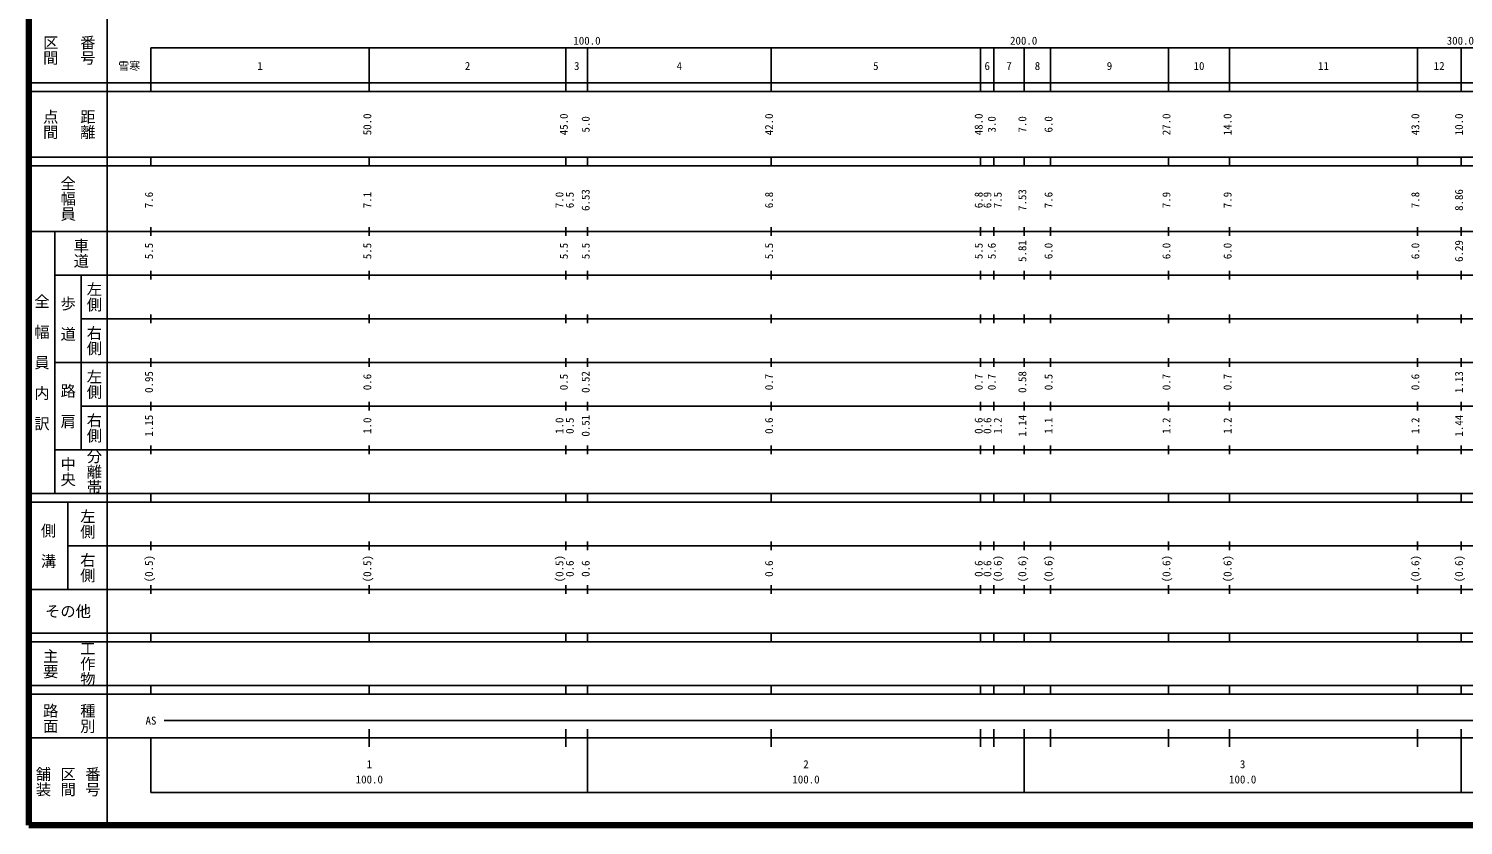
# Model space of a CAD drawing. Units: millimetres on the paper, enlarged 1000 times. Extents: x -31365771 to 680000, y -195175903 to 380000.
# Drawn here: x 40000 to 368525, y 20000 to 202409 of the extents above; entities that cross this region are included whole.
import ezdxf
from ezdxf.enums import TextEntityAlignment as Align

# ---------------------------------------------------------------- set-up
doc = ezdxf.new("R2010")
doc.units = ezdxf.units.MM
doc.header["$LTSCALE"] = 1000
doc.layers.add('M-TTL', color=2, linetype='Continuous', lineweight=140)
doc.layers.add('M-TTL-BAND', color=7, linetype='Continuous', lineweight=25)
doc.styles.add('@ＭＳ ゴシック', font='')
doc.styles.add('ＭＳ ゴシック', font='')
doc.styles.get('@ＭＳ ゴシック').set_extended_font_data('@MS Gothic')
doc.styles.get('ＭＳ ゴシック').set_extended_font_data('MS Gothic')

msp = doc.modelspace()

# ---------------------------------------------------------------- linework, layer by layer
at = {"layer": 'M-TTL'}
for p, q in [((40000, 380000), (40000, 20000)), ((40000, 20000), (680000, 20000))]:
    msp.add_line(p, q, dxfattribs=at)
at = {"layer": 'M-TTL-BAND'}
for p, q in [((58000, 370000), (58000, 20000)), ((68000, 198000), (579000, 198000)), ((68000, 198000), (68000, 188000)), ((118000, 188000), (118000, 198000)), ((163000, 188000), (163000, 198000)), ((168000, 188000), (168000, 198000)), ((210000, 188000), (210000, 198000)), ((258000, 188000), (258000, 198000)), ((261000, 188000), (261000, 198000)), ((268000, 188000), (268000, 198000)), ((274000, 188000), (274000, 198000)), ((301000, 188000), (301000, 198000)), ((315000, 188000), (315000, 198000)), ((358000, 188000), (358000, 198000)), ((368000, 188000), (368000, 198000)), ((40000, 190000), (579000, 190000)), ((40000, 188000), (579000, 188000)), ((40000, 173000), (579000, 173000)), ((40000, 171000), (579000, 171000)), ((68000, 171000), (68000, 173000)), ((118000, 171000), (118000, 173000)), ((163000, 171000), (163000, 173000)), ((168000, 171000), (168000, 173000)), ((210000, 171000), (210000, 173000)), ((258000, 171000), (258000, 173000)), ((261000, 171000), (261000, 173000)), ((268000, 171000), (268000, 173000)), ((274000, 171000), (274000, 173000)), ((301000, 171000), (301000, 173000)), ((315000, 171000), (315000, 173000)), ((358000, 171000), (358000, 173000)), ((368000, 171000), (368000, 173000)), ((40000, 156000), (579000, 156000)), ((46000, 96000), (46000, 156000)), ((68000, 155000), (68000, 157000)), ((118000, 155000), (118000, 157000)), ((163000, 155000), (163000, 157000)), ((168000, 155000), (168000, 157000)), ((210000, 155000), (210000, 157000)), ((258000, 155000), (258000, 157000)), ((261000, 155000), (261000, 157000)), ((268000, 155000), (268000, 157000)), ((274000, 155000), (274000, 157000)), ((301000, 155000), (301000, 157000)), ((315000, 155000), (315000, 157000)), ((358000, 155000), (358000, 157000)), ((368000, 155000), (368000, 157000)), ((46000, 146000), (579000, 146000)), ((52000, 146000), (52000, 106000)), ((68000, 145000), (68000, 147000)), ((118000, 145000), (118000, 147000)), ((163000, 145000), (163000, 147000)), ((168000, 145000), (168000, 147000)), ((210000, 145000), (210000, 147000)), ((258000, 145000), (258000, 147000)), ((261000, 145000), (261000, 147000)), ((268000, 145000), (268000, 147000)), ((274000, 145000), (274000, 147000)), ((301000, 145000), (301000, 147000)), ((315000, 145000), (315000, 147000)), ((358000, 145000), (358000, 147000)), ((368000, 145000), (368000, 147000)), ((52000, 136000), (579000, 136000)), ((68000, 135000), (68000, 137000)), ((118000, 135000), (118000, 137000)), ((163000, 135000), (163000, 137000)), ((168000, 135000), (168000, 137000)), ((210000, 135000), (210000, 137000)), ((258000, 135000), (258000, 137000)), ((261000, 135000), (261000, 137000)), ((268000, 135000), (268000, 137000)), ((274000, 135000), (274000, 137000)), ((301000, 135000), (301000, 137000)), ((315000, 135000), (315000, 137000)), ((358000, 135000), (358000, 137000)), ((368000, 135000), (368000, 137000)), ((46000, 126000), (579000, 126000)), ((68000, 125000), (68000, 127000)), ((118000, 125000), (118000, 127000)), ((163000, 125000), (163000, 127000)), ((168000, 125000), (168000, 127000)), ((210000, 125000), (210000, 127000)), ((258000, 125000), (258000, 127000)), ((261000, 125000), (261000, 127000)), ((268000, 125000), (268000, 127000)), ((274000, 125000), (274000, 127000)), ((301000, 125000), (301000, 127000)), ((315000, 125000), (315000, 127000)), ((358000, 125000), (358000, 127000)), ((368000, 125000), (368000, 127000)), ((52000, 116000), (579000, 116000)), ((68000, 115000), (68000, 117000)), ((118000, 115000), (118000, 117000)), ((163000, 115000), (163000, 117000)), ((168000, 115000), (168000, 117000)), ((210000, 115000), (210000, 117000)), ((258000, 115000), (258000, 117000)), ((261000, 115000), (261000, 117000)), ((268000, 115000), (268000, 117000)), ((274000, 115000), (274000, 117000)), ((301000, 115000), (301000, 117000)), ((315000, 115000), (315000, 117000)), ((358000, 115000), (358000, 117000)), ((368000, 115000), (368000, 117000)), ((46000, 106000), (579000, 106000)), ((68000, 105000), (68000, 107000)), ((118000, 105000), (118000, 107000)), ((163000, 105000), (163000, 107000)), ((168000, 105000), (168000, 107000)), ((210000, 105000), (210000, 107000)), ((258000, 105000), (258000, 107000)), ((261000, 105000), (261000, 107000)), ((268000, 105000), (268000, 107000)), ((274000, 105000), (274000, 107000)), ((301000, 105000), (301000, 107000)), ((315000, 105000), (315000, 107000)), ((358000, 105000), (358000, 107000)), ((368000, 105000), (368000, 107000)), ((40000, 96000), (579000, 96000)), ((68000, 94000), (68000, 96000)), ((118000, 94000), (118000, 96000)), ((163000, 94000), (163000, 96000)), ((168000, 94000), (168000, 96000)), ((210000, 94000), (210000, 96000)), ((258000, 94000), (258000, 96000)), ((261000, 94000), (261000, 96000)), ((268000, 94000), (268000, 96000)), ((274000, 94000), (274000, 96000)), ((301000, 94000), (301000, 96000)), ((315000, 94000), (315000, 96000)), ((358000, 94000), (358000, 96000)), ((368000, 94000), (368000, 96000)), ((40000, 94000), (579000, 94000)), ((49000, 94000), (49000, 74000)), ((49000, 84000), (579000, 84000)), ((68000, 83000), (68000, 85000)), ((118000, 83000), (118000, 85000)), ((163000, 83000), (163000, 85000)), ((168000, 83000), (168000, 85000)), ((210000, 83000), (210000, 85000)), ((258000, 83000), (258000, 85000)), ((261000, 83000), (261000, 85000)), ((268000, 83000), (268000, 85000)), ((274000, 83000), (274000, 85000)), ((301000, 83000), (301000, 85000)), ((315000, 83000), (315000, 85000)), ((358000, 83000), (358000, 85000)), ((368000, 83000), (368000, 85000)), ((40000, 74000), (579000, 74000)), ((68000, 73000), (68000, 75000)), ((118000, 73000), (118000, 75000)), ((163000, 73000), (163000, 75000)), ((168000, 73000), (168000, 75000)), ((210000, 73000), (210000, 75000)), ((258000, 73000), (258000, 75000)), ((261000, 73000), (261000, 75000)), ((268000, 73000), (268000, 75000)), ((274000, 73000), (274000, 75000)), ((301000, 73000), (301000, 75000)), ((315000, 73000), (315000, 75000)), ((358000, 73000), (358000, 75000)), ((368000, 73000), (368000, 75000)), ((40000, 64000), (579000, 64000)), ((68000, 62000), (68000, 64000)), ((118000, 62000), (118000, 64000)), ((163000, 62000), (163000, 64000)), ((168000, 62000), (168000, 64000)), ((210000, 62000), (210000, 64000)), ((258000, 62000), (258000, 64000)), ((261000, 62000), (261000, 64000)), ((268000, 62000), (268000, 64000)), ((274000, 62000), (274000, 64000)), ((301000, 62000), (301000, 64000)), ((315000, 62000), (315000, 64000)), ((358000, 62000), (358000, 64000)), ((368000, 62000), (368000, 64000)), ((40000, 62000), (579000, 62000)), ((40000, 52000), (579000, 52000)), ((40000, 50000), (579000, 50000)), ((68000, 50000), (68000, 52000)), ((118000, 50000), (118000, 52000)), ((163000, 50000), (163000, 52000)), ((168000, 50000), (168000, 52000)), ((210000, 50000), (210000, 52000)), ((258000, 50000), (258000, 52000)), ((261000, 50000), (261000, 52000)), ((268000, 50000), (268000, 52000)), ((274000, 50000), (274000, 52000)), ((301000, 50000), (301000, 52000)), ((315000, 50000), (315000, 52000)), ((358000, 50000), (358000, 52000)), ((368000, 50000), (368000, 52000)), ((71000, 44000), (565000, 44000)), ((40000, 40000), (579000, 40000)), ((68000, 40000), (68000, 27500)), ((118000, 38000), (118000, 42000)), ((163000, 38000), (163000, 42000)), ((168000, 27500), (168000, 42000)), ((210000, 38000), (210000, 42000)), ((258000, 38000), (258000, 42000)), ((261000, 38000), (261000, 42000)), ((268000, 27500), (268000, 42000)), ((274000, 38000), (274000, 42000)), ((301000, 38000), (301000, 42000)), ((315000, 38000), (315000, 42000)), ((358000, 38000), (358000, 42000)), ((368000, 27500), (368000, 42000)), ((68000, 27500), (579000, 27500))]:
    msp.add_line(p, q, dxfattribs=at)

# ---------------------------------------------------------------- texts
at = {"layer": 'M-TTL-BAND', "style": '@ＭＳ ゴシック'}
for s, p in [('区間', (45000, 197500)), ('番号', (53500, 197500)), ('点間', (45000, 180500)), ('距離', (53500, 180500)), ('全幅員', (49000, 163500)), ('車道', (52000, 151000)), ('全\u3000幅\u3000員\u3000内\u3000訳', (43000, 126000)), ('左側', (55000, 141000)), ('歩\u3000道', (49000, 136000)), ('右側', (55000, 131000)), ('左側', (55000, 121000)), ('路\u3000肩', (49000, 116000)), ('右側', (55000, 111000)), ('分離帯', (55000, 101000)), ('中央', (49000, 101000)), ('左側', (53500, 89000)), ('側\u3000溝', (44500, 84000)), ('右側', (53500, 79000)), ('主要', (45000, 57000)), ('工作物', (53500, 57000)), ('路面', (45000, 44500)), ('種別', (53500, 44500)), ('舗装', (43333, 30000)), ('区間', (49000, 30000)), ('番号', (54667, 30000))]:
    msp.add_text(s, height=2566, rotation=270, dxfattribs=at).set_placement(p, align=Align.MIDDLE_CENTER)
at = {"layer": 'M-TTL-BAND', "style": 'ＭＳ ゴシック'}
for s, p in [('100.0', (167844, 198195)), ('200.0', (267844, 198195)), ('300.0', (367844, 198195)), ('雪寒', (63017, 192405)), ('1', (93000, 192405)), ('2', (140500, 192405)), ('3', (165500, 192405)), ('4', (189000, 192405)), ('5', (234000, 192405)), ('6', (259500, 192405)), ('7', (264500, 192405)), ('8', (271000, 192405)), ('9', (287500, 192405)), ('10', (308000, 192405)), ('11', (336500, 192405)), ('12', (363000, 192405)), ('AS', (68000, 42500)), ('1', (118000, 32523)), ('2', (218000, 32523)), ('3', (318000, 32523)), ('100.0', (118000, 29033)), ('100.0', (218000, 29033)), ('100.0', (318000, 29033))]:
    msp.add_text(s, height=1833, dxfattribs=at).set_placement(p, align=Align.BOTTOM_CENTER)
for s, p in [('50.0', (119000, 180500)), ('45.0', (164000, 180500)), ('5.0', (169000, 180500)), ('42.0', (211000, 180500)), ('48.0', (259000, 180500)), ('3.0', (262000, 180500)), ('7.0', (269000, 180500)), ('6.0', (275000, 180500)), ('27.0', (302000, 180500)), ('14.0', (316000, 180500)), ('43.0', (359000, 180500)), ('10.0', (369000, 180500)), ('7.6', (69000, 163174)), ('7.1', (119000, 163174)), ('7.0', (163000, 163174)), ('6.5', (165370, 163174)), ('6.53', (169000, 163174)), ('6.8', (211000, 163174)), ('6.8', (259000, 163174)), ('6.9', (261000, 163174)), ('7.5', (263370, 163174)), ('7.53', (269000, 163174)), ('7.6', (275000, 163174)), ('7.9', (302000, 163174)), ('7.9', (316000, 163174)), ('7.8', (359000, 163174)), ('8.86', (369000, 163174)), ('5.5', (69000, 151500)), ('5.5', (119000, 151500)), ('5.5', (164000, 151500)), ('5.5', (169000, 151500)), ('5.5', (211000, 151500)), ('5.5', (259000, 151500)), ('5.6', (262000, 151500)), ('5.81', (269000, 151500)), ('6.0', (275000, 151500)), ('6.0', (302000, 151500)), ('6.0', (316000, 151500)), ('6.0', (359000, 151500)), ('6.29', (369000, 151500)), ('0.95', (69000, 121500)), ('0.6', (119000, 121500)), ('0.5', (164000, 121500)), ('0.52', (169000, 121500)), ('0.7', (211000, 121500)), ('0.7', (259000, 121500)), ('0.7', (262000, 121500)), ('0.58', (269000, 121500)), ('0.5', (275000, 121500)), ('0.7', (302000, 121500)), ('0.7', (316000, 121500)), ('0.6', (359000, 121500)), ('1.13', (369000, 121500)), ('1.15', (69000, 111500)), ('1.0', (119000, 111500)), ('1.0', (163000, 111500)), ('0.5', (165370, 111500)), ('0.51', (169000, 111500)), ('0.6', (211000, 111500)), ('0.6', (259000, 111500)), ('0.6', (261000, 111500)), ('1.2', (263370, 111500)), ('1.14', (269000, 111500)), ('1.1', (275000, 111500)), ('1.2', (302000, 111500)), ('1.2', (316000, 111500)), ('1.2', (359000, 111500)), ('1.44', (369000, 111500)), ('(0.5)', (69000, 78764)), ('(0.5)', (119000, 78764)), ('(0.5)', (163000, 78764)), ('0.6', (165370, 78764)), ('0.6', (169000, 78764)), ('0.6', (211000, 78764)), ('0.6', (259000, 78764)), ('0.6', (261000, 78764)), ('(0.6)', (263370, 78764)), ('(0.6)', (269000, 78764)), ('(0.6)', (275000, 78764)), ('(0.6)', (302000, 78764)), ('(0.6)', (316000, 78764)), ('(0.6)', (359000, 78764)), ('(0.6)', (369000, 78764))]:
    msp.add_text(s, height=1833, rotation=90, dxfattribs=at).set_placement(p, align=Align.BOTTOM_CENTER)
msp.add_text('その他', height=2566, dxfattribs=at).set_placement((49000, 69000), align=Align.MIDDLE_CENTER)

doc.saveas('drawing.dxf')
